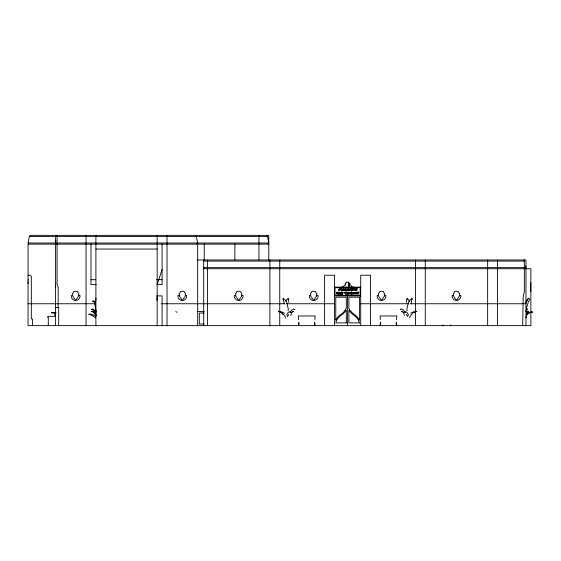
<?xml version="1.0" encoding="UTF-8"?>
<svg xmlns="http://www.w3.org/2000/svg" width="561" height="561" viewBox="0 0 561 561"><rect width="100%" height="100%" fill="white"/><g stroke="black" fill="none" stroke-linecap="round" stroke-linejoin="round"><path stroke-width="0.84" d="M342.806 290.233L343.584 290.43L343.683 288.964L344.033 290.43L344.812 290.43L344.812 288.81L343.023 288.852L342.813 290.107M347.932 290.233L348.626 290.43L348.676 288.985L348.879 290.43L349.573 290.43L349.573 288.81L347.231 288.81L346.986 290.107M349.875 290.233L350.646 290.43L350.744 288.964L351.102 290.43L351.88 290.43L351.88 288.375C351.305 289.097 349.559 288.165 349.875 290.107M406.269 302.421L407.055 298.249L407.202 299.153L408.555 299.602L409.74 301.86M314.819 319.644L315.156 315.962L298.291 315.962L298.627 319.644M396.557 319.644L396.893 315.962L380.028 315.962L380.365 319.644M288.081 310.731L288.291 309.076L286.615 301.86L284.757 299.602L282.849 299.153L283.284 298.249L284.161 303.999M348.241 287.12L348.9 282.197L346.27 282.197L346.403 283.179L345.092 283.179L345.681 285.149L344.37 285.149A2.735 2.735 0 0 1 341.74 287.12M408.029 316.053L408.296 314.574L407.034 312.365L405.792 311.734L403.682 312.996L404.32 315.527M411.024 303.999L411.9 298.249L412.335 299.153L410.428 299.602L408.569 301.86L406.893 309.076L407.104 310.731M55.406 243.018L55.897 240.557M409.663 318.045L410.007 316.432L412.903 312.919L414.944 311.825L416.844 311.607L415.736 311.166M290.864 315.527L291.503 312.996L289.392 311.734L288.151 312.365L286.888 314.574L287.155 316.053M348.9 287.12L350.078 283.179L348.767 283.179M526.169 309.076L528.399 301.86L529.85 299.153L528.785 298.249L527.193 300.058L525.909 303.213M157.178 284.602L162.101 269.42M526.078 301.636L528.224 298.249M95.742 299.153L96.176 298.249M526.085 311.32L527.221 308.901L527.789 309.342L526.604 309.49M285.837 301.11L286.629 299.602L287.982 299.153L288.137 298.249L288.915 302.421M72.369 295.619L72.853 294.756L72.369 293.684L73.582 292.442L73.442 291.797L75.651 291.166L77.86 291.797L77.72 292.442L78.933 293.684L78.449 294.756L78.933 295.619L75.98 299.925L75.321 299.925L72.369 295.619L71.275 295.549A4.411 4.411 0 0 0 75.651 300.472A4.411 4.411 0 0 0 80.027 295.549L78.898 295.549M179.064 295.619L179.548 294.756L179.064 293.684L180.277 292.442L180.137 291.797L182.346 291.166L184.555 291.797L184.415 292.442L185.628 293.684L185.144 294.756L185.628 295.619L182.676 299.925L182.016 299.925L179.064 295.619L177.97 295.549A4.411 4.411 0 0 0 182.346 300.472A4.411 4.411 0 0 0 186.722 295.549L185.586 295.549M235.417 295.619L235.9 294.756L235.417 293.684L236.637 292.442L236.49 291.797L238.706 291.166L240.914 291.797L240.774 292.442L241.987 293.684L241.503 294.756L241.987 295.619L239.028 299.925L238.376 299.925L235.417 295.619L234.323 295.549A4.411 4.411 0 0 0 238.706 300.472A4.411 4.411 0 0 0 243.081 295.549L241.945 295.549M310.38 295.619L310.864 294.756L310.38 293.684L311.593 292.442L311.453 291.797L313.662 291.166L315.871 291.797L315.731 292.442L316.944 293.684L316.46 294.756L316.944 295.619L313.992 299.925L313.333 299.925L310.38 295.619L309.286 295.549A4.411 4.411 0 0 0 313.662 300.472A4.411 4.411 0 0 0 318.038 295.549L316.902 295.549M378.226 295.619L378.71 294.756L378.226 293.684L379.439 292.442L379.299 291.797L381.508 291.166L383.717 291.797L383.577 292.442L384.79 293.684L384.306 294.756L384.79 295.619L381.838 299.925L381.178 299.925L378.226 295.619L377.132 295.549A4.411 4.411 0 0 0 381.508 300.472A4.411 4.411 0 0 0 385.884 295.549L384.755 295.549M453.183 295.619L453.667 294.756L453.183 293.684L454.403 292.442L454.256 291.797L456.472 291.166L458.681 291.797L458.54 292.442L459.754 293.684L459.27 294.756L459.754 295.619L456.794 299.925L456.142 299.925L453.183 295.619L452.089 295.549A4.411 4.411 0 0 0 456.472 300.472A4.411 4.411 0 0 0 460.847 295.549L459.711 295.549M292.456 312.042L292.961 311.166L293.634 311.607L290.367 312.554M525.825 317.814L527.375 312.919L526.968 311.825L525.776 311.166M526.667 314.328L528.581 311.607L527.536 311.166L526.456 311.748M287.576 316.432L288.852 314.328M526.225 301.86L527.06 300.731M289.96 312.239L292.078 309.784L293.824 308.901L294.932 309.342L294.595 309.56M96.078 300.514L94.893 301.867L94.795 304.118L96.134 311.341M414.747 312.204L413.73 311.734L410.666 313.248M352.336 288.915L352.287 289.111A0.708 0.708 0 0 1 352.567 288.901L352.932 288.95L352.701 290.381M526.267 315.016L528.981 312.996L532.95 312.049L531.562 311.734L529.843 312.365L526.407 314.574M351.018 292.211C352.434 291.664 349.482 294.336 351.782 294.216A1.115 1.115 0 0 0 352.28 294.006C350.66 294.707 353.465 292.309 351.544 292.071M279.448 311.166L278.34 311.607L280.241 311.825L282.281 312.919L285.177 316.432L285.521 318.045M526.428 312.204L528.497 312.049L527.578 311.734M347.399 292.793L346.495 292.786L347.399 292.695M55.869 236.454L29.361 236.454L28.05 243.018L268.796 243.018L267.485 236.454L56.724 236.454M268.796 244.112L28.05 244.112L28.05 325.639L530.881 325.639L530.881 268.733L203.692 268.733M95.896 249.042L157.178 249.042M197.668 259.981L525.959 259.981L525.959 325.639M203.692 261.075L524.64 261.075M203.692 267.639L525.959 267.639L525.629 265.998M28.05 275.227L30.168 275.227L31.332 276.342L31.332 318.914L32.426 318.914L32.426 325.639M90.973 279.68L95.833 279.68M156.428 279.68L162.101 279.68M28.05 279.967L28.576 279.967M28.05 281.734L28.05 283.508M55.406 283.571L55.932 283.571M96.176 284.602L90.973 284.602L90.973 244.112M156.898 284.602L162.101 284.602L162.101 244.112M349.489 285.149L350.8 285.149A2.735 2.735 0 0 0 353.43 287.12M55.406 285.346L55.672 287.12M55.406 287.12L55.932 287.12M334.454 287.12L360.716 287.12M346.979 290.43C348.332 291.061 347.42 287.162 347.932 290.107M355.015 292.835L354.005 292.835C353.83 290.346 353.984 296.762 354.005 292.933L355.015 292.933M157.178 295.549L156.849 300.472M157.178 295.878L162.101 295.878L162.101 325.639M334.454 295.878L360.716 295.878M28.05 303.753L95.033 303.753M161.484 303.753L284.764 303.753M286.51 303.753L334.454 303.753M360.716 303.753L408.801 303.753M410.554 303.753L525.959 303.753M55.406 307.582L58.688 307.582L58.688 325.639M197.668 311.411L204.232 311.411M55.953 312.505L51.577 312.505L51.577 313.052L55.953 313.052M204.232 313.052L199.309 313.052L199.309 323.999L204.232 323.999M345.772 290.381L345.765 288.866A0.771 0.771 0 0 0 345.359 289.069L345.359 290.17M177.171 312.204L175.712 311.734M96.282 312.365L94.346 311.734L93.161 312.049L96.057 315.527M95.938 316.467L92.614 314.623L90.314 313.992L88.673 314.307L91.78 315.254L95.412 317.785M404.818 312.554L401.55 311.607L402.223 311.166L402.728 312.042M400.589 309.56L400.252 309.342L401.36 308.901L403.107 309.784L405.224 312.239M284.518 313.248L281.461 311.734L280.437 312.204M96.212 311.628L92.684 308.901L91.436 309.342L92.621 309.56L95.447 312.414M281.257 312.659L282.926 314.504M96.373 315.114L92.341 311.166L91.233 311.607L93.133 311.825L95.174 312.919L96.141 314.09M95.3 302.996L94.29 301.867L92.369 301.411L93.364 300.514L95.04 303.894M352.35 290.184L353.367 290.346A0.856 0.856 0 0 0 353.732 289.827L353.739 289.434M406.332 314.328L407.609 316.432M196.35 236.454L197.668 243.018M530.769 282.765L530.769 291.524M524.318 259.981L524.318 292.512L523.224 295.563L522.677 325.639M524.093 259.981L524.093 261.075M497.502 259.981L497.502 325.639M487.656 259.981L487.656 325.639M450.728 325.092L450.728 325.639M450.448 325.092L450.448 325.639M443.064 325.092L443.064 325.639M442.79 325.092L442.79 325.639M425.28 259.981L425.28 325.639M415.435 259.981L415.435 325.639M370.569 325.639L370.569 275.227L360.716 275.227L360.716 325.639M347.589 295.878L347.589 325.639M334.454 325.639L334.454 275.227L324.609 275.227L324.609 325.639M279.743 259.981L279.743 325.639M269.89 259.981L269.89 325.639M268.796 260.416L268.796 235.361L29.908 235.361L29.908 236.454M268.249 243.018L268.249 244.112M266.938 235.361L266.938 236.454M258.951 235.361L258.951 259.722M234.87 244.112L234.87 259.729M207.514 259.981L207.514 325.639M204.232 244.112L204.232 259.729M203.692 259.981L203.692 325.639M197.668 244.112L197.668 325.639M197.121 243.018L197.121 244.112M195.803 235.361L195.803 236.454M167.024 235.361L167.024 325.639M157.178 235.361L157.178 325.639M95.896 235.361L95.896 325.639M86.05 235.361L86.05 325.639M58.141 307.582L58.141 286.79L57.047 284.602L57.047 235.361M57.271 235.361L57.271 236.454M55.406 235.361L55.406 325.639M54.859 313.052L54.859 316.341L47.748 316.341L47.748 317.435L48.295 317.435L48.295 325.639M28.597 243.018L28.597 244.112M352.708 290.465A0.856 0.856 0 0 1 352.315 290.247M352.413 288.936A0.856 0.856 0 0 1 352.778 288.789M353.044 288.789A0.856 0.856 0 0 1 353.739 289.455M351.067 292.141A1.115 1.115 0 0 1 351.614 292M380.365 322.491A12.952 8.092 -90 0 1 380.078 325.639M396.844 325.639A12.952 8.092 -90 0 1 396.557 322.491M380.779 322.491A12.952 8.092 -90 0 1 380.491 325.639M396.424 325.639A12.952 8.092 -90 0 1 396.143 322.491M315.107 325.639A12.952 8.092 90 0 1 314.819 322.491M298.627 322.491A12.952 8.092 -90 0 1 298.34 325.639M314.693 325.639A12.952 8.092 -90 0 1 314.405 322.491M299.041 322.491A12.952 8.092 -90 0 1 298.761 325.639M338.514 292.337L338.521 294.167L337.617 294.167L337.617 293.691C336.488 295.759 335.653 290.682 338.514 292.337M343.016 292.337C342.939 298.073 338.648 290.556 343.016 292.337M348.304 292.337C350.302 294.911 344.433 294.02 347.399 294.076C348.844 291.208 344.202 292.344 348.304 292.337M350.485 292.337C351.537 294.315 348.844 294.932 349.58 292.765L348.416 294.174L349.215 292.547C347.49 291.748 350.429 292.709 350.485 292.337M353.556 292.337C354.201 296.797 350.983 291.503 353.556 292.337M354.762 289.013C355.197 292.519 352.673 288.193 354.762 289.013M355.919 292.337C356.565 296.797 353.346 291.503 355.919 292.337M357.091 288.606L357.098 290.43L356.193 290.437L356.193 289.953C355.064 292.036 354.229 286.944 357.091 288.606M341.319 288.375L341.312 288.999L341.979 288.782A0.785 0.785 0 0 1 342.476 289.132L342.476 290.107A0.792 0.792 0 0 1 341.979 290.458C340.597 291.11 339.552 288.487 341.319 288.375M340.289 288.55L340.085 289.259L340.289 288.564M341.782 290.156C340.583 290.745 342.189 287.043 341.782 290.156M336.551 292.814C337.28 295.528 338.22 290.745 336.551 292.814M355.127 289.076C355.856 291.797 356.789 287.008 355.127 289.076M341.165 292.681C342 295.906 342.981 290.801 341.165 292.681M338.458 289.876L338.858 290.458A1.052 1.052 0 0 0 339.664 290.332C339.181 290.479 339.931 286.797 338.458 289.876M354.005 288.424L354.776 288.508L354.005 288.424M358.058 292.134L357.659 293.193L357.105 292.064L356.53 293.165L356.046 292.127L356.873 294.315L357.504 293.094L358.072 294.315L358.949 292.134L358.058 292.134M345.709 294.181L344.138 292.127L344.777 292.905L345.366 292.134L346.474 292.134L345.303 293.627L345.709 294.181M341.074 294.132L338.578 294.167L339.819 291.993L341.074 294.132M336.067 319.595L335.766 320.219L335.766 297.19L346.27 297.19L346.27 308.445L345.197 310.086A16.935 16.935 0 0 1 340.471 314.735A13.071 13.071 0 0 0 336.067 319.602M340.057 293.368L339.833 293.796L340.758 293.796L340.282 292.989L340.057 293.368M360.169 287.667L335.001 287.667L335.001 295.324L360.169 295.324L360.169 287.667M359.405 297.19L348.9 297.19L348.9 308.445L349.973 310.086A16.935 16.935 0 0 0 354.706 314.735A13.071 13.071 0 0 1 359.103 319.602L359.405 320.219L359.405 297.19M346.27 322.905L335.766 322.905A12.216 12.216 0 0 1 340.969 315.457A17.784 17.784 0 0 0 346.27 310.044L346.27 322.905M359.405 322.905L348.9 322.905L348.9 310.044A17.784 17.784 0 0 0 354.208 315.457A12.216 12.216 0 0 1 359.405 322.905M345.359 290.268A0.856 0.856 0 0 0 346.761 289.792A0.856 0.856 0 0 0 345.646 288.817A0.856 0.856 0 0 0 345.359 290.268"/></g></svg>
